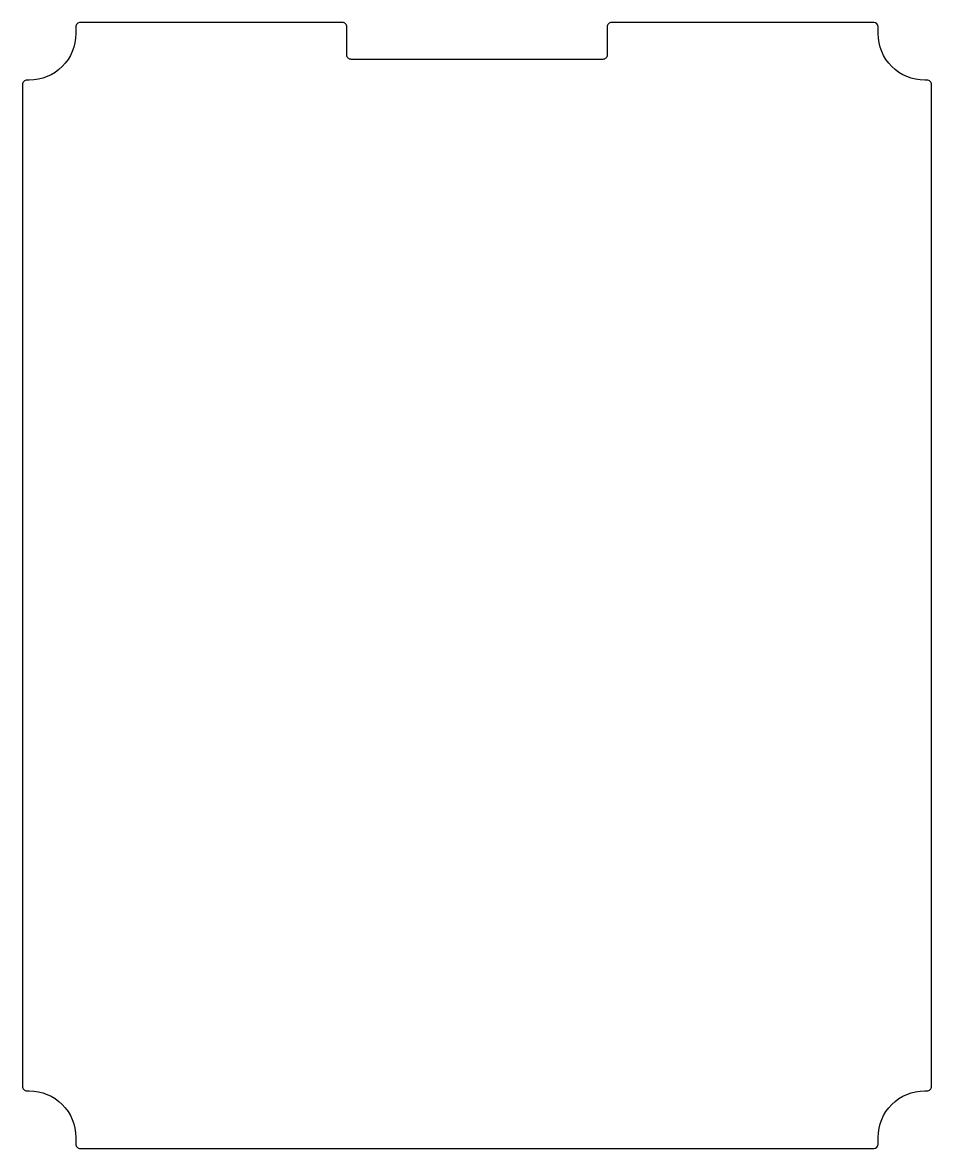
# Model space of a CAD drawing. Header units: millimetres. Extents: x 542 to 962, y -352 to 168.
import ezdxf

# ---------------------------------------------------------------- set-up
doc = ezdxf.new("R2010")
doc.units = ezdxf.units.MM
doc.layers.get('0').update_dxf_attribs({"linetype": 'CONTINUOUS'})

msp = doc.modelspace()

# ---------------------------------------------------------------- linework, layer by layer
msp.add_lwpolyline([(569, 167.6, 0.414214), (567, 165.6), (567, 162.5, -0.414214), (545.5, 141), (544.4, 141, 0.414214), (542.4, 139), (542.4, -323, 0.414214), (544.4, -325), (545.5, -325, -0.414214), (567, -346.5), (567, -349.6, 0.414214), (569, -351.6), (935, -351.6, 0.414213), (937, -349.6), (937, -346.5, -0.414214), (958.5, -325), (959.6, -325, 0.414214), (961.6, -323), (961.6, 139, 0.414214), (959.6, 141), (958.5, 141, -0.414214), (937, 162.5), (937, 165.6, 0.414213), (935, 167.6), (814, 167.6, 0.414214), (812, 165.6), (812, 152.6, -0.414214), (810, 150.6), (694, 150.6, -0.414214), (692, 152.6), (692, 165.6, 0.414214), (690, 167.6)], format="xyb", close=True)

doc.saveas('drawing.dxf')
